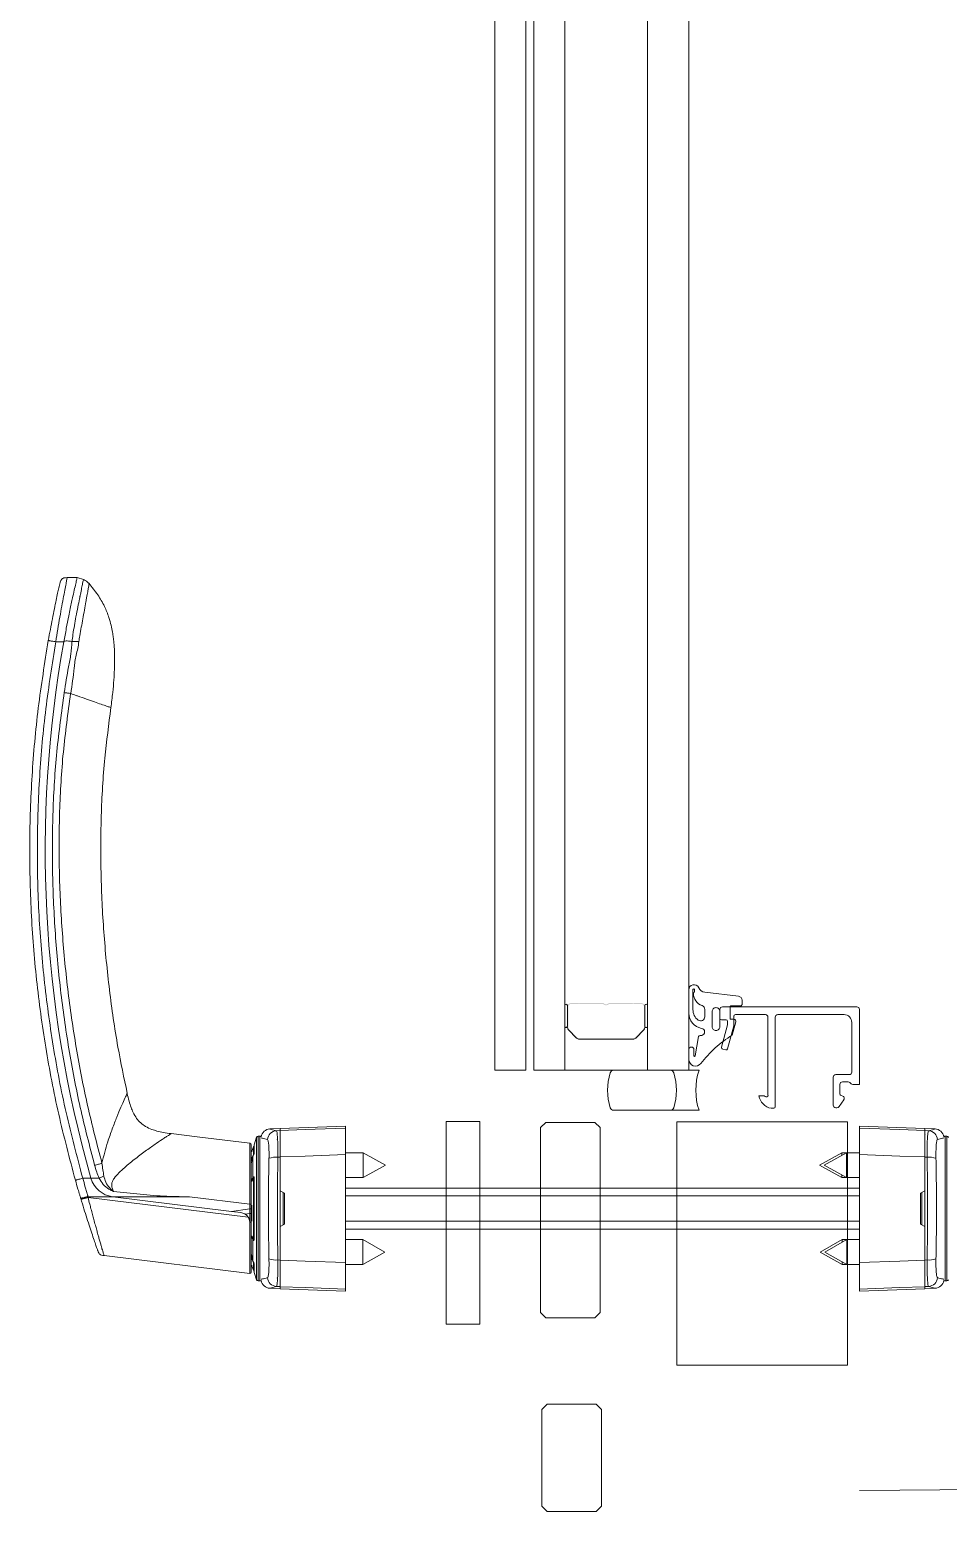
# Model space of a CAD drawing. Header units: millimetres. Extents: x 106699 to 122058, y 158555 to 162844.
# Drawn here: x 114660.53 to 114672.98, y 161973.82 to 161993.89 of the extents above; entities that cross this region are included whole.
import ezdxf

# ---------------------------------------------------------------- set-up
doc = ezdxf.new("R2010")
doc.units = ezdxf.units.MM
doc.linetypes.add('$0$4+1 daire_(K) TİP A - C BLOK$0$4+1 (K) 1$0$3+1 daire1$0$131121 243C_L00F00(plan)$0$HIDDEN2', pattern=[4.7625, 3.175, -1.5875])
doc.layers.add('300_Z4_STR_F03$0$AUDIT_D_220920114151-103', color=251, linetype='Continuous', lineweight=5)
doc.layers.add('S2000-002 Çizgi', color=7, linetype='Continuous')

# ---------------------------------------------------------------- blocks, each defined once
blk = doc.blocks.new('A$C247bf20d')
at = {"layer": '300_Z4_STR_F03$0$AUDIT_D_220920114151-103', "lineweight": 9, "true_color": 0x5c5c5c}
h = blk.add_hatch(dxfattribs=at)
h.set_pattern_fill('ANSI37', color=251, scale=0.280277, angle=720, style=0)
h.set_pattern_definition([(315, (6209.6562, 22285.9593), (-0.629240023, -0.629240023), []), (225, (6209.6562, 22285.9593), (-0.629240023, 0.629240023), [])])
edge = h.paths.add_edge_path()
edge.add_line((372.445, 528.854), (372.445, 529.135))
edge.add_arc((372.427, 529.135), 0.0175, 360, 540)
edge.add_line((372.41, 529.135), (372.41, 528.854))
edge.add_arc((372.427, 528.854), 0.0175, 540, 720)
h = blk.add_hatch(color=251, dxfattribs=at)
edge = h.paths.add_edge_path(flags=16)
edge.add_arc((372.497, 528.841), 0.0399, 540, 585)
edge.add_line((372.469, 528.813), (372.579, 528.704))
edge.add_arc((372.607, 528.732), 0.0399, 585, 630)
edge.add_line((372.607, 528.692), (373.334, 528.692))
edge.add_arc((373.334, 528.732), 0.0399, 270, 315)
edge.add_line((373.362, 528.704), (373.472, 528.813))
edge.add_arc((373.443, 528.841), 0.0399, 315, 360)
edge.add_line((373.483, 528.841), (373.483, 529.117))
edge.add_arc((373.443, 529.117), 0.0399, 360, 450)
edge.add_line((373.443, 529.157), (373.011, 529.157))
edge.add_arc((372.97, 529.196), 0.0568, 223.7377, 316.2623, ccw=False)
edge.add_line((372.929, 529.157), (372.497, 529.157))
edge.add_arc((372.497, 529.117), 0.0399, 450, 540)
edge.add_line((372.457, 529.117), (372.457, 528.841))
edge = h.paths.add_edge_path()
edge.add_line((372.445, 528.841), (372.445, 529.117))
edge.add_arc((372.497, 529.117), 0.0526, 450, 540, ccw=False)
edge.add_line((372.497, 529.17), (372.594, 529.17))
edge.add_line((372.594, 529.17), (372.602, 529.161))
edge.add_line((372.602, 529.161), (372.611, 529.17))
edge.add_line((372.611, 529.17), (372.935, 529.17))
edge.add_arc((372.97, 529.196), 0.0441, 577.0976, 682.9024)
edge.add_line((373.006, 529.17), (373.329, 529.17))
edge.add_line((373.329, 529.17), (373.338, 529.161))
edge.add_line((373.338, 529.161), (373.347, 529.17))
edge.add_line((373.347, 529.17), (373.443, 529.17))
edge.add_arc((373.443, 529.117), 0.0526, 360, 450, ccw=False)
edge.add_line((373.496, 529.117), (373.496, 528.841))
edge.add_arc((373.443, 528.841), 0.0526, 315, 360, ccw=False)
edge.add_line((373.48, 528.804), (373.371, 528.695))
edge.add_arc((373.334, 528.732), 0.0526, 270, 315, ccw=False)
edge.add_line((373.334, 528.679), (372.607, 528.679))
edge.add_arc((372.607, 528.732), 0.0526, 585, 630, ccw=False)
edge.add_line((372.57, 528.695), (372.46, 528.804))
edge.add_arc((372.497, 528.841), 0.0526, 540, 585, ccw=False)
h = blk.add_hatch(dxfattribs=at)
h.set_pattern_fill('ANSI37', color=251, scale=0.280277, angle=720, style=0)
h.set_pattern_definition([(225, (5300.7389, 22285.9593), (0.629240023, -0.629240023), []), (315, (5300.7389, 22285.9593), (0.629240023, 0.629240023), [])])
edge = h.paths.add_edge_path()
edge.add_line((373.496, 528.854), (373.496, 529.135))
edge.add_arc((373.513, 529.135), 0.0175, 360, 540, ccw=False)
edge.add_line((373.531, 529.135), (373.531, 528.854))
edge.add_arc((373.513, 528.854), 0.0175, 180, 360, ccw=False)
at = {"layer": '300_Z4_STR_F03$0$AUDIT_D_220920114151-103', "color": 251, "lineweight": 9, "true_color": 0x5c5c5c}
for p, q in [((365.668, 534.931), (365.805, 534.934)), ((365.804, 534.934), (365.889, 534.904)), ((365.514, 534.062), (365.623, 534.062)), ((374.51, 528.963), (374.51, 529.082)), ((374.546, 529.117), (376.368, 529.117)), ((376.403, 529.082), (376.403, 528.066)), ((374.595, 528.942), (374.532, 528.942)), ((374.535, 528.571), (374.616, 528.872)), ((374.616, 528.872), (374.616, 528.921)), ((374.7, 528.861), (374.616, 528.549)), ((374.7, 528.991), (374.7, 528.861)), ((375.128, 529.012), (374.721, 529.012)), ((375.163, 527.923), (375.163, 528.977)), ((375.261, 528.977), (375.261, 527.764)), ((376.193, 529.012), (375.296, 529.012)), ((376.298, 528.234), (376.298, 528.907)), ((374.59, 528.534), (374.55, 528.545)), ((376.046, 527.786), (376.046, 528.164)), ((376.081, 528.199), (376.263, 528.199)), ((376.137, 528.066), (376.137, 527.934)), ((376.249, 528.101), (376.172, 528.101)), ((376.288, 528.076), (376.273, 528.091)), ((376.403, 528.066), (376.313, 528.066)), ((375.04, 527.912), (375.1, 527.912)), ((376.191, 527.857), (376.127, 527.766)), ((376.145, 527.922), (376.185, 527.903)), ((376.193, 527.89), (376.193, 527.865)), ((375.24, 527.743), (375.21, 527.743)), ((376.098, 527.751), (376.081, 527.751)), ((368.415, 527.463), (368.556, 527.468)), ((368.556, 527.471), (369.438, 527.501)), ((368.556, 527.444), (368.556, 527.471)), ((369.438, 527.501), (369.438, 527.474)), ((376.403, 527.501), (377.286, 527.471)), ((376.403, 527.474), (376.403, 527.501)), ((377.286, 527.471), (377.286, 527.444)), ((377.286, 527.468), (377.427, 527.463)), ((368.143, 527.27), (368.142, 527.27)), ((368.145, 527.27), (368.143, 527.27)), ((368.201, 527.248), (368.235, 527.35)), ((368.235, 527.35), (368.235, 525.419)), ((368.255, 527.364), (368.279, 527.365)), ((368.255, 525.405), (368.255, 527.364)), ((368.279, 527.365), (368.279, 525.404)), ((368.556, 527.441), (368.504, 527.439)), ((368.514, 527.321), (368.514, 527.321)), ((368.514, 527.321), (368.514, 527.321)), ((368.514, 527.32), (368.514, 527.32)), ((368.556, 527.367), (368.555, 527.367)), ((368.556, 527.444), (368.556, 527.441)), ((377.338, 527.439), (377.286, 527.441)), ((377.286, 527.368), (377.286, 527.368)), ((377.286, 527.351), (377.286, 527.367)), ((377.563, 527.365), (377.587, 527.364)), ((377.563, 525.404), (377.563, 527.365)), ((377.587, 527.364), (377.587, 525.405)), ((368.172, 527.068), (368.17, 527.058)), ((368.17, 527.058), (368.17, 527.025)), ((368.172, 527.163), (368.191, 527.22)), ((368.178, 527.07), (368.182, 527.079)), ((368.182, 526.795), (368.182, 527.079)), ((368.191, 527.22), (368.191, 527.117)), ((368.201, 527.248), (368.201, 527.138)), ((368.523, 527.08), (368.556, 527.081)), ((368.556, 526.627), (368.556, 527.084)), ((369.438, 527.141), (369.68, 527.141)), ((369.438, 527.116), (369.438, 525.653)), ((369.68, 527.141), (369.981, 526.973)), ((369.68, 527.141), (369.68, 527.037)), ((375.86, 526.973), (376.162, 527.141)), ((375.924, 526.973), (376.225, 527.141)), ((376.162, 527.141), (376.225, 527.141)), ((376.162, 527.106), (376.162, 527.141)), ((376.225, 527.141), (376.403, 527.141)), ((376.225, 526.805), (376.225, 527.141)), ((376.403, 525.653), (376.403, 527.116)), ((377.286, 527.084), (377.286, 526.627)), ((377.286, 527.081), (377.319, 527.08)), ((368.163, 527.011), (368.171, 527.011)), ((368.17, 527.022), (368.17, 527.025)), ((368.17, 527.023), (368.17, 527.025)), ((368.171, 527.021), (368.171, 527.031)), ((369.68, 527.037), (369.68, 526.805)), ((369.981, 526.973), (369.68, 526.805)), ((376.162, 526.805), (375.86, 526.973)), ((376.225, 526.805), (375.924, 526.973)), ((365.879, 526.797), (365.991, 526.797)), ((366.103, 526.797), (365.991, 526.797)), ((368.17, 526.752), (368.172, 526.758)), ((368.171, 526.767), (368.171, 526.761)), ((368.171, 526.767), (368.176, 526.767)), ((368.171, 526.755), (368.171, 526.761)), ((368.174, 526.765), (368.193, 526.794)), ((368.182, 526.795), (368.178, 526.79)), ((368.178, 526.79), (368.191, 526.789)), ((368.191, 526.787), (368.191, 525.982)), ((368.194, 526.813), (368.2, 526.812)), ((368.201, 526.805), (368.201, 525.964)), ((369.68, 526.805), (369.438, 526.805)), ((376.403, 526.661), (369.438, 526.661)), ((376.162, 526.805), (376.162, 526.84)), ((376.225, 526.805), (376.162, 526.805)), ((376.403, 526.805), (376.225, 526.805)), ((365.85, 526.529), (365.853, 526.52)), ((365.948, 526.546), (365.949, 526.55)), ((365.948, 526.546), (366.285, 526.545)), ((365.951, 526.535), (365.948, 526.546)), ((368.12, 526.269), (365.951, 526.535)), ((367.325, 526.544), (366.285, 526.545)), ((367.895, 526.347), (366.285, 526.545)), ((367.325, 526.544), (368.142, 526.444)), ((368.556, 526.627), (368.556, 526.142)), ((368.612, 526.595), (368.556, 526.627)), ((368.595, 526.165), (368.595, 526.604)), ((368.612, 526.595), (368.612, 526.174)), ((369.438, 526.556), (376.403, 526.556)), ((377.23, 526.595), (377.286, 526.627)), ((377.286, 526.142), (377.286, 526.627)), ((368.142, 526.383), (367.895, 526.347)), ((368.019, 526.332), (367.895, 526.347)), ((368.082, 526.308), (368.142, 526.317)), ((368.142, 526.444), (368.142, 526.383)), ((368.142, 526.383), (368.142, 526.317)), ((368.142, 526.383), (368.142, 526.383)), ((368.142, 526.383), (368.142, 526.383)), ((368.142, 526.317), (368.142, 526.316)), ((368.142, 526.316), (368.143, 526.316)), ((368.143, 526.316), (368.143, 526.2)), ((368.163, 526.382), (368.163, 526.443)), ((368.163, 526.319), (368.163, 526.382)), ((368.163, 526.203), (368.163, 526.319)), ((368.17, 526.432), (368.17, 526.214)), ((368.172, 526.213), (368.172, 526.433)), ((368.143, 526.2), (368.142, 526.2)), ((368.142, 526.2), (368.142, 526.193)), ((368.142, 526.2), (368.142, 526.2)), ((368.142, 525.504), (368.142, 526.193)), ((368.556, 526.142), (368.612, 526.174)), ((368.556, 525.685), (368.556, 526.142)), ((376.403, 526.213), (369.438, 526.213)), ((369.438, 526.108), (376.403, 526.108)), ((377.286, 526.142), (377.23, 526.174)), ((377.286, 526.142), (377.286, 525.685)), ((368.172, 526.011), (368.17, 526.017)), ((368.171, 526.008), (368.171, 526.014)), ((368.171, 526.008), (368.171, 526.002)), ((368.171, 526.002), (368.176, 526.002)), ((368.193, 525.975), (368.174, 526.004)), ((368.178, 525.979), (368.182, 525.974)), ((368.178, 525.979), (368.191, 525.979)), ((368.182, 525.69), (368.182, 525.974)), ((368.2, 525.957), (368.194, 525.956)), ((369.438, 525.964), (369.673, 525.964)), ((369.673, 525.964), (369.974, 525.796)), ((369.673, 525.964), (369.673, 525.628)), ((375.868, 525.796), (376.169, 525.964)), ((375.931, 525.796), (376.232, 525.964)), ((376.169, 525.964), (376.232, 525.964)), ((376.169, 525.929), (376.169, 525.964)), ((376.232, 525.964), (376.403, 525.964)), ((376.232, 525.628), (376.232, 525.964)), ((366.168, 525.747), (368.142, 525.504)), ((368.171, 525.758), (368.163, 525.758)), ((368.17, 525.744), (368.17, 525.711)), ((368.17, 525.711), (368.172, 525.701)), ((368.171, 525.738), (368.171, 525.748)), ((368.182, 525.69), (368.178, 525.699)), ((368.191, 525.652), (368.191, 525.549)), ((368.556, 525.688), (368.523, 525.689)), ((369.974, 525.796), (369.673, 525.628)), ((376.169, 525.628), (375.868, 525.796)), ((376.232, 525.628), (375.931, 525.796)), ((376.169, 525.628), (376.169, 525.663)), ((377.319, 525.689), (377.286, 525.688)), ((368.191, 525.549), (368.172, 525.606)), ((368.201, 525.631), (368.201, 525.521)), ((368.235, 525.419), (368.201, 525.521)), ((368.514, 525.449), (368.514, 525.449)), ((369.673, 525.628), (369.438, 525.628)), ((376.232, 525.628), (376.169, 525.628)), ((376.403, 525.628), (376.232, 525.628)), ((368.279, 525.404), (368.255, 525.405)), ((368.556, 525.301), (368.415, 525.306)), ((368.504, 525.33), (368.556, 525.328)), ((368.556, 525.298), (368.556, 525.325)), ((369.438, 525.268), (368.556, 525.298)), ((369.438, 525.295), (369.438, 525.268)), ((377.286, 525.298), (376.403, 525.268)), ((376.403, 525.268), (376.403, 525.295)), ((377.286, 525.401), (377.286, 525.401)), ((377.286, 525.328), (377.338, 525.33)), ((377.286, 525.325), (377.286, 525.328)), ((377.286, 525.325), (377.286, 525.298)), ((377.427, 525.306), (377.286, 525.301)), ((377.587, 525.405), (377.563, 525.404))]:
    blk.add_line(p, q, dxfattribs=at)
for points in [[(371.462, 552.099), (371.462, 528.259), (371.883, 528.259), (371.883, 552.099)], [(372.41, 552.099), (372.41, 528.259), (371.989, 528.259), (371.989, 552.099)], [(373.531, 552.099), (373.531, 528.259), (374.091, 528.259), (374.091, 552.099)], [(369.438, 527.474), (368.891, 527.455), (368.556, 527.444)], [(377.286, 527.444), (376.951, 527.455), (376.403, 527.474)], [(368.142, 527.27), (367.428, 527.358), (367.079, 527.4)], [(368.191, 527.117), (368.18, 527.088), (368.172, 527.068)], [(368.194, 527.11), (368.19, 527.099), (368.182, 527.079)], [(368.556, 527.084), (368.891, 527.096), (369.438, 527.116)], [(376.403, 527.116), (376.951, 527.096), (377.286, 527.084)], [(368.172, 526.758), (368.183, 526.775), (368.191, 526.787)], [(368.182, 526.795), (368.184, 526.798), (368.19, 526.807), (368.194, 526.813)], [(368.191, 525.982), (368.18, 525.999), (368.172, 526.011)], [(368.194, 525.956), (368.19, 525.962), (368.182, 525.974)], [(368.172, 525.701), (368.183, 525.673), (368.191, 525.652)], [(368.182, 525.69), (368.184, 525.684), (368.19, 525.67), (368.194, 525.659)], [(369.438, 525.653), (368.891, 525.673), (368.556, 525.685)], [(377.286, 525.685), (376.951, 525.673), (376.403, 525.653)], [(368.556, 525.325), (368.891, 525.314), (369.438, 525.295)], [(376.403, 525.295), (376.951, 525.314), (377.286, 525.325)]]:
    blk.add_lwpolyline(points, dxfattribs=at)
for points in [[(374.812, 529.151, -0.414214), (374.791, 529.13), (374.665, 529.13, 0.414214), (374.651, 529.116), (374.651, 528.95), (374.7, 528.95, -0.25821), (374.722, 528.939, -0.25297), (374.726, 528.915), (374.678, 528.734, 0.088702), (374.253, 528.35, -0.714466), (374.09, 528.406), (374.09, 528.538, -1), (374.16, 528.538), (374.16, 528.455, 0.915196), (374.177, 528.453), (374.223, 528.714, -0.363489), (374.243, 528.731), (374.265, 528.731, 0.845331), (374.263, 528.826, -0.362404), (374.09, 529.033), (374.09, 529.348, -0.80698), (374.224, 529.377, 0.26235), (374.307, 529.316), (374.762, 529.261, -0.379789), (374.812, 529.206)], [(374.307, 528.983, -0.612992), (374.218, 528.938, -0.239931), (374.146, 529.08), (374.146, 529.351, -1), (374.167, 529.351), (374.167, 529.326, -0.317837), (374.153, 529.306), (374.153, 529.3, 0.317975), (374.27, 529.134, -0.317975), (374.307, 529.081), (374.307, 528.983)], [(372.445, 528.854), (372.445, 529.135, 1), (372.41, 529.135), (372.41, 528.854, 1)], [(373.496, 528.854), (373.496, 529.135, -1), (373.531, 529.135), (373.531, 528.854, -1)], [(374.51, 529.054, 0.414214), (374.458, 529.107, 0.414214), (374.405, 529.054), (374.405, 528.848, 0.414214), (374.458, 528.796, 0.414214), (374.51, 528.848)], [(373.531, 528.259), (373.531, 528.837), (373.496, 528.837, -0.177951), (373.48, 528.804), (373.371, 528.695, -0.198912), (373.334, 528.679), (372.607, 528.679, -0.198912), (372.57, 528.695), (372.46, 528.804, -0.177951), (372.445, 528.837), (372.41, 528.837), (372.41, 528.259)], [(373.025, 528.224, 0.148726), (373.025, 527.751, 0.32701), (373.073, 527.716), (373.839, 527.716, 0.326981), (373.887, 527.751, 0.148707), (373.887, 528.224, 0.326981), (373.839, 528.259), (373.073, 528.259, 0.327043)], [(374.23, 528.259, 0.16591), (374.23, 527.716), (373.839, 527.716, 0.326981), (373.887, 527.751, 0.148707), (373.887, 528.224, 0.326981), (373.839, 528.259)]]:
    blk.add_lwpolyline(points, format="xyb", close=True, dxfattribs=at)
for points in [[(370.803, 524.818), (371.258, 524.818), (371.258, 527.565), (370.803, 527.565)], [(372.889, 527.483), (372.889, 524.977), (372.819, 524.907), (372.153, 524.907), (372.083, 524.977), (372.083, 527.483), (372.153, 527.553), (372.819, 527.553)], [(373.928, 527.558), (376.24, 527.558), (376.24, 524.265), (373.928, 524.265)], [(372.907, 523.665), (372.907, 522.353), (372.837, 522.283), (372.171, 522.283), (372.101, 522.353), (372.101, 523.665), (372.171, 523.735), (372.837, 523.735)]]:
    blk.add_lwpolyline(points, close=True, dxfattribs=at)
at = {"layer": '300_Z4_STR_F03$0$AUDIT_D_220920114151-103', "color": 251, "linetype": '$0$4+1 daire_(K) TİP A - C BLOK$0$4+1 (K) 1$0$3+1 daire1$0$131121 243C_L00F00(plan)$0$HIDDEN2', "lineweight": 9, "ltscale": 2, "true_color": 0x5c5c5c}
blk.add_arc((376.589, 602.565), 80, 269.86703, 0, dxfattribs=at)
at = {"layer": '300_Z4_STR_F03$0$AUDIT_D_220920114151-103', "color": 251, "lineweight": 9, "true_color": 0x5c5c5c}
for centre, radius, start, end in [((381.494, 531.223), 16.123, 169.8597, 195.9347), ((374.546, 529.082), 0.035, 90, 180), ((376.368, 529.082), 0.035, 0, 90), ((374.532, 528.963), 0.021, 180, 270), ((374.595, 528.921), 0.021, 0, 90), ((374.721, 528.991), 0.021, 90, 180), ((375.128, 528.977), 0.035, 0, 90), ((375.296, 528.977), 0.035, 90, 179.7624), ((376.193, 528.907), 0.105, 0, 90), ((374.555, 528.565), 0.021, 165, 255), ((374.596, 528.554), 0.021, 255, 345), ((376.081, 528.164), 0.035, 90, 180), ((376.172, 528.066), 0.035, 90, 180), ((376.249, 528.066), 0.035, 45.0138, 90), ((376.263, 528.234), 0.035, 270, 0), ((376.313, 528.101), 0.035, 225.0138, 270), ((375.247, 527.949), 0.21, 190.2363, 258.7264), ((375.1, 527.877), 0.035, 49.2599, 90), ((375.139, 527.922), 0.0245, 229.2599, 1.4679), ((376.151, 527.934), 0.014, 180, 245), ((376.179, 527.89), 0.014, 360, 65), ((376.179, 527.865), 0.014, 325.0399, 360), ((375.21, 527.764), 0.021, 258.7264, 270), ((375.24, 527.764), 0.021, 270, 359.7624), ((376.081, 527.786), 0.035, 180, 270), ((376.098, 527.786), 0.035, 270, 325.0399), ((368.419, 527.337), 0.126, 91.9223, 170.3229), ((377.422, 527.337), 0.126, 9.6771, 88.0924), ((368.142, 527.249), 0.021, 0.0058, 90.0045), ((368.142, 527.249), 0.0206, 83.0055, 90.1602), ((368.142, 527.249), 0.021, 0, 83), ((368.255, 527.343), 0.021, 91.5, 161.2742), ((368.28, 527.344), 0.021, 43.5042, 91.5), ((368.509, 527.313), 0.126, 92.3057, 177.0392), ((377.321, 527.41), 0.035, 180, 210.5048), ((377.333, 527.313), 0.126, 2.9611, 87.6941), ((377.562, 527.344), 0.021, 88.5, 136.4958), ((377.587, 527.343), 0.021, 18.7258, 88.5), ((368.205, 527.152), 0.035, 161.2742, 180), ((368.177, 527.059), 0.007, 186.8363, 240.7192), ((368.182, 527.069), 0.0104, 186.9292, 231.5631), ((368.208, 527.215), 0.0175, 114.6772, 161.2742), ((368.206, 527.111), 0.0159, 120.3956, 157.8667), ((368.2, 527.118), 0.00872, 184.259, 225.2217), ((368.493, 526.795), 0.286, 84.004, 108.531), ((377.348, 526.795), 0.286, 71.469, 95.9961), ((366.327, 526.893), 0.35, 195.9347, 263), ((368.184, 526.758), 0.0123, 146.5071, 181.2483), ((368.204, 526.787), 0.0123, 146.4842, 181.2056), ((368.203, 526.776), 0.016, 98.9128, 137.2981), ((368.208, 526.784), 0.0175, 114.6772, 146.1443), ((368.002, 526.193), 0.14, 32.8691, 83), ((368.147, 526.308), 0.0752, 77.8841, 93.9874), ((368.148, 526.362), 0.0462, 263.9367, 289.4603), ((368.184, 526.011), 0.0123, 178.7525, 213.4812), ((368.203, 525.993), 0.016, 222.687, 261.1072), ((368.204, 525.982), 0.0123, 178.7992, 213.511), ((368.208, 525.985), 0.0175, 213.8557, 245.3228), ((368.177, 525.71), 0.00696, 119.9257, 173.2362), ((368.182, 525.7), 0.0102, 130.0909, 173.3049), ((368.2, 525.651), 0.00873, 134.6469, 175.7262), ((368.206, 525.658), 0.0159, 202.1244, 239.4872), ((368.493, 525.974), 0.286, 251.47, 275.9955), ((377.348, 525.974), 0.286, 264.0044, 288.5301), ((368.142, 525.525), 0.021, 270, 0), ((368.205, 525.617), 0.035, 180, 198.7258), ((368.208, 525.554), 0.0175, 198.7258, 245.3228), ((368.509, 525.456), 0.126, 182.9607, 267.6945), ((377.333, 525.456), 0.126, 272.3058, 357.039), ((368.255, 525.426), 0.021, 198.7258, 268.5), ((368.28, 525.425), 0.021, 268.5, 316.4958), ((368.419, 525.432), 0.126, 189.6771, 268.0924), ((377.422, 525.432), 0.126, 271.9223, 350.3229), ((377.562, 525.425), 0.021, 223.5042, 271.5), ((377.587, 525.426), 0.021, 271.5, 341.2742)]:
    blk.add_arc(centre, radius, start, end, dxfattribs=at)
at = {"layer": '300_Z4_STR_F03$0$AUDIT_D_220920114151-103', "color": 251, "lineweight": 9, "true_color": 0x5c5c5c, "extrusion": (0, 0, -1)}
for centre, major_axis, ratio, start_param, end_param in [((368.535, 527.321), (0.0149, 0.0149), 0.999625, 3.927009, 4.229002), ((368.142, 526.358), (-0.004, 0.356), 0.000772, 1.502203, 1.688799), ((368.535, 525.448), (-0.0149, 0.0149), 0.999625, 5.273133, 5.497769)]:
    blk.add_ellipse(centre, major_axis=major_axis, ratio=ratio, start_param=start_param, end_param=end_param, dxfattribs=at)
at = {"layer": '300_Z4_STR_F03$0$AUDIT_D_220920114151-103', "color": 251, "lineweight": 9, "true_color": 0x5c5c5c}
for points, knots in [([(365.514, 534.062), (365.523, 534.119), (365.541, 534.233), (365.569, 534.397), (365.596, 534.549), (365.621, 534.681), (365.641, 534.79), (365.657, 534.871), (365.666, 534.918), (365.67, 534.937), (365.669, 534.931), (365.669, 534.931)], [0, 0, 0, 0, 0.124835, 0.250122, 0.374821, 0.500263, 0.62496, 0.750073, 0.874979, 0.999511, 1, 1, 1, 1]), ([(365.569, 534.85), (365.572, 534.864), (365.577, 534.884), (365.59, 534.905), (365.599, 534.915), (365.611, 534.922), (365.634, 534.93), (365.654, 534.931), (365.669, 534.931)], [0, 0, 0, 0, 0.306272, 0.409183, 0.500001, 0.590815, 0.693729, 1, 1, 1, 1]), ([(365.623, 534.062), (365.634, 534.123), (365.656, 534.243), (365.686, 534.394), (365.71, 534.511), (365.729, 534.6), (365.749, 534.696), (365.771, 534.79), (365.789, 534.872), (365.801, 534.92), (365.805, 534.939), (365.804, 534.934), (365.804, 534.934)], [0, 0, 0, 0, 0.134443, 0.262542, 0.344506, 0.423671, 0.500053, 0.623592, 0.747973, 0.873254, 0.999491, 1, 1, 1, 1]), ([(365.889, 534.904), (365.888, 534.901), (365.887, 534.896), (365.878, 534.854), (365.865, 534.793), (365.852, 534.729), (365.844, 534.686), (365.841, 534.676), (365.839, 534.664), (365.83, 534.62), (365.813, 534.533), (365.789, 534.411), (365.766, 534.284), (365.747, 534.171), (365.738, 534.097), (365.734, 534.067)], [0, 0, 0, 0, 0.120507, 0.227961, 0.338516, 0.45049, 0.478369, 0.485336, 0.487078, 0.517549, 0.627379, 0.740433, 0.83457, 0.93069, 1, 1, 1, 1]), ([(365.966, 534.85), (365.955, 534.861), (365.933, 534.885), (365.904, 534.898), (365.889, 534.904)], [0, 0, 0, 0, 0.500002, 1, 1, 1, 1]), ([(365.569, 534.85), (365.568, 534.847), (365.567, 534.841), (365.556, 534.795), (365.54, 534.724), (365.52, 534.628), (365.495, 534.51), (365.468, 534.376), (365.44, 534.231), (365.422, 534.13), (365.413, 534.08)], [0, 0, 0, 0, 0.124397, 0.249168, 0.374155, 0.498764, 0.624211, 0.749052, 0.874665, 1, 1, 1, 1]), ([(365.826, 534.064), (365.83, 534.091), (365.842, 534.157), (365.86, 534.261), (365.881, 534.378), (365.903, 534.495), (365.917, 534.577), (365.925, 534.62), (365.927, 534.631), (365.929, 534.641), (365.936, 534.682), (365.947, 534.742), (365.958, 534.801), (365.965, 534.842), (365.966, 534.847), (365.966, 534.85)], [0, 0, 0, 0, 0.064639, 0.158899, 0.254724, 0.36529, 0.478817, 0.509447, 0.511199, 0.518203, 0.546236, 0.658873, 0.767107, 0.87842, 1, 1, 1, 1]), ([(365.962, 534.855), (366.004, 534.803), (366.083, 534.705), (366.175, 534.549), (366.231, 534.408), (366.263, 534.291), (366.282, 534.2), (366.292, 534.13), (366.299, 534.069), (366.305, 534.003), (366.311, 533.912), (366.312, 533.804), (366.309, 533.678), (366.301, 533.536), (366.286, 533.364), (366.269, 533.239), (366.26, 533.17)], [0, 0, 0, 0, 0.111824, 0.213093, 0.305423, 0.367264, 0.420097, 0.461103, 0.487919, 0.523586, 0.574035, 0.642105, 0.707089, 0.786442, 0.882941, 1, 1, 1, 1]), ([(365.413, 534.08), (365.364, 533.776), (365.266, 533.168), (365.185, 532.248), (365.152, 531.326), (365.173, 530.403), (365.245, 529.482), (365.37, 528.568), (365.543, 527.66), (365.701, 527.066), (365.78, 526.768)], [0, 0, 0, 0, 0.1250001, 0.2500001, 0.375, 0.5000001, 0.625, 0.7500001, 0.875, 1, 1, 1, 1]), ([(365.514, 534.062), (365.496, 534.065), (365.472, 534.069), (365.445, 534.074), (365.432, 534.076), (365.423, 534.078), (365.413, 534.08), (365.413, 534.08), (365.413, 534.08)], [0, 0, 0, 0, 0.313285, 0.413657, 0.500001, 0.586343, 0.686716, 1, 1, 1, 1]), ([(365.879, 526.797), (365.801, 527.092), (365.643, 527.683), (365.472, 528.586), (365.348, 529.495), (365.276, 530.41), (365.256, 531.327), (365.288, 532.244), (365.369, 533.157), (365.466, 533.76), (365.514, 534.062)], [0, 0, 0, 0, 0.125087, 0.250101, 0.37525, 0.500244, 0.625377, 0.750263, 0.875005, 1, 1, 1, 1]), ([(365.623, 534.062), (365.623, 534.063), (365.624, 534.064), (365.626, 534.067), (365.632, 534.071), (365.657, 534.075), (365.691, 534.072), (365.721, 534.068), (365.733, 534.067)], [0, 0, 0, 0, 0.024633, 0.049172, 0.090974, 0.206477, 0.692295, 1, 1, 1, 1]), ([(365.733, 534.067), (365.729, 534.009), (365.722, 533.893), (365.674, 533.665), (365.647, 533.49), (365.629, 533.374)], [0, 0, 0, 0, 0.244835, 0.496464, 1, 1, 1, 1]), ([(365.716, 533.361), (365.734, 533.476), (365.757, 533.621), (365.773, 533.795), (365.786, 533.885), (365.817, 533.971), (365.823, 534.034), (365.826, 534.064)], [0, 0, 0, 0, 0.492322, 0.61423, 0.737327, 0.870902, 1, 1, 1, 1]), ([(365.826, 534.064), (365.811, 534.065), (365.783, 534.066), (365.75, 534.066), (365.734, 534.067)], [0, 0, 0, 0, 0.498672, 1, 1, 1, 1]), ([(365.629, 533.374), (365.592, 533.108), (365.519, 532.575), (365.469, 531.768), (365.463, 530.961), (365.499, 530.154), (365.572, 529.349), (365.685, 528.549), (365.837, 527.754), (365.973, 527.232), (366.04, 526.971)], [0, 0, 0, 0, 0.124756, 0.249725, 0.374812, 0.499639, 0.624539, 0.749687, 0.874812, 1, 1, 1, 1]), ([(366.14, 526.999), (366.072, 527.258), (365.937, 527.777), (365.785, 528.566), (365.669, 529.361), (365.594, 530.16), (365.555, 530.962), (365.559, 531.765), (365.606, 532.567), (365.679, 533.096), (365.715, 533.361)], [0, 0, 0, 0, 0.125163, 0.250246, 0.375386, 0.500334, 0.625221, 0.750309, 0.87521, 1, 1, 1, 1]), ([(365.716, 533.361), (365.702, 533.363), (365.674, 533.367), (365.644, 533.372), (365.629, 533.374)], [0, 0, 0, 0, 0.5, 1, 1, 1, 1]), ([(365.716, 533.361), (365.723, 533.358), (365.74, 533.352), (365.772, 533.341), (365.838, 533.318), (365.933, 533.285), (366.041, 533.247), (366.133, 533.215), (366.205, 533.19), (366.246, 533.175), (366.265, 533.169), (366.26, 533.17), (366.26, 533.17)], [0, 0, 0, 0, 0.022146, 0.053652, 0.099799, 0.238143, 0.384319, 0.536545, 0.692067, 0.847323, 0.999031, 1, 1, 1, 1]), ([(366.262, 533.17), (366.231, 532.943), (366.166, 532.457), (366.123, 531.704), (366.12, 530.917), (366.159, 530.131), (366.235, 529.348), (366.34, 528.618), (366.439, 528.154), (366.483, 527.946)], [0, 0, 0, 0, 0.130804, 0.27993, 0.42967, 0.579614, 0.729288, 0.87837, 1, 1, 1, 1]), ([(366.481, 527.945), (366.479, 527.941), (366.475, 527.931), (366.443, 527.862), (366.398, 527.76), (366.341, 527.626), (366.279, 527.467), (366.223, 527.305), (366.175, 527.148), (366.152, 527.049), (366.14, 526.999)], [0, 0, 0, 0, 0.11248, 0.233004, 0.36169, 0.497415, 0.637996, 0.782935, 0.889126, 1, 1, 1, 1]), ([(366.481, 527.945), (366.489, 527.91), (366.504, 527.845), (366.531, 527.759), (366.564, 527.681), (366.605, 527.608), (366.662, 527.543), (366.732, 527.493), (366.808, 527.458), (366.889, 527.433), (366.978, 527.414), (367.043, 527.405), (367.079, 527.4)], [0, 0, 0, 0, 0.123084, 0.221769, 0.303912, 0.407659, 0.5, 0.592341, 0.696089, 0.778231, 0.876916, 1, 1, 1, 1]), ([(368.504, 527.439), (368.48, 527.446), (368.431, 527.459), (368.408, 527.465), (368.415, 527.463), (368.415, 527.463)], [0, 0, 0, 0, 0.497414, 0.994828, 1, 1, 1, 1]), ([(369.438, 527.116), (369.438, 527.162), (369.438, 527.254), (369.438, 527.368), (369.438, 527.446), (369.438, 527.471), (369.438, 527.473), (369.438, 527.474)], [0, 0, 0, 0, 0.242489, 0.484983, 0.727361, 0.969724, 1, 1, 1, 1]), ([(376.403, 527.474), (376.403, 527.468), (376.403, 527.455), (376.403, 527.379), (376.403, 527.27), (376.403, 527.174), (376.403, 527.122), (376.403, 527.116)], [0, 0, 0, 0, 0.242488, 0.484982, 0.72736, 0.969723, 1, 1, 1, 1]), ([(377.427, 527.463), (377.423, 527.462), (377.416, 527.46), (377.364, 527.446), (377.338, 527.439)], [0, 0, 0, 0, 0.497416, 1, 1, 1, 1]), ([(366.296, 526.618), (366.289, 526.633), (366.275, 526.662), (366.269, 526.709), (366.279, 526.755), (366.314, 526.809), (366.37, 526.871), (366.469, 526.962), (366.598, 527.066), (366.745, 527.176), (366.877, 527.269), (366.968, 527.33), (367.024, 527.366), (367.055, 527.385), (367.075, 527.398), (367.078, 527.399), (367.079, 527.4)], [0, 0, 0, 0, 0.031118, 0.060017, 0.088357, 0.118309, 0.18216, 0.248362, 0.381733, 0.514591, 0.643558, 0.767595, 0.827634, 0.886169, 0.943226, 1, 1, 1, 1]), ([(368.142, 526.444), (368.142, 526.499), (368.142, 526.607), (368.142, 526.762), (368.142, 526.904), (368.142, 527.028), (368.142, 527.131), (368.142, 527.207), (368.142, 527.258), (368.142, 527.266), (368.142, 527.27)], [0, 0, 0, 0, 0.125487, 0.250054, 0.375368, 0.499919, 0.625239, 0.749897, 0.875085, 1, 1, 1, 1]), ([(368.143, 527.27), (368.143, 527.27), (368.143, 527.27), (368.142, 527.27), (368.142, 527.27)], [0, 0, 0, 0, 0.086113, 1, 1, 1, 1]), ([(368.298, 527.342), (368.301, 527.341), (368.308, 527.339), (368.356, 527.327), (368.383, 527.32)], [0, 0, 0, 0, 0.444494, 1, 1, 1, 1]), ([(368.383, 527.32), (368.386, 527.316), (368.392, 527.307), (368.399, 527.254), (368.403, 527.177), (368.403, 527.109), (368.403, 527.071), (368.402, 527.067)], [0, 0, 0, 0, 0.242205, 0.484487, 0.724913, 0.963548, 1, 1, 1, 1]), ([(368.523, 527.08), (368.523, 527.087), (368.524, 527.14), (368.523, 527.236), (368.519, 527.345), (368.512, 527.421), (368.507, 527.433), (368.504, 527.439)], [0, 0, 0, 0, 0.036477, 0.275392, 0.516064, 0.758288, 1, 1, 1, 1]), ([(368.556, 527.444), (368.556, 527.438), (368.556, 527.425), (368.556, 527.349), (368.556, 527.24), (368.556, 527.144), (368.556, 527.09), (368.556, 527.084)], [0, 0, 0, 0, 0.241411, 0.482827, 0.724127, 0.96541, 1, 1, 1, 1]), ([(368.556, 527.081), (368.556, 527.127), (368.556, 527.219), (368.556, 527.333), (368.556, 527.413), (368.556, 527.438), (368.556, 527.441), (368.556, 527.441)], [0, 0, 0, 0, 0.241316, 0.482638, 0.723844, 0.965033, 1, 1, 1, 1]), ([(377.286, 527.084), (377.286, 527.13), (377.286, 527.222), (377.286, 527.336), (377.286, 527.415), (377.286, 527.441), (377.286, 527.443), (377.286, 527.444)], [0, 0, 0, 0, 0.241411, 0.482827, 0.724127, 0.965411, 1, 1, 1, 1]), ([(377.286, 527.441), (377.286, 527.435), (377.286, 527.423), (377.286, 527.347), (377.286, 527.237), (377.286, 527.141), (377.286, 527.088), (377.286, 527.081)], [0, 0, 0, 0, 0.2413167, 0.4826388, 0.7238446, 0.9650339, 1, 1, 1, 1]), ([(377.338, 527.439), (377.337, 527.439), (377.334, 527.436), (377.328, 527.409), (377.322, 527.33), (377.319, 527.217), (377.319, 527.125), (377.319, 527.08)], [0, 0, 0, 0, 0.044716, 0.284202, 0.522621, 0.761321, 1, 1, 1, 1]), ([(377.439, 527.067), (377.439, 527.099), (377.438, 527.163), (377.442, 527.243), (377.448, 527.299), (377.454, 527.318), (377.458, 527.319), (377.459, 527.32)], [0, 0, 0, 0, 0.238421, 0.476853, 0.715265, 0.955161, 1, 1, 1, 1]), ([(377.459, 527.32), (377.485, 527.327), (377.533, 527.339), (377.541, 527.341), (377.544, 527.342)], [0, 0, 0, 0, 0.549776, 1, 1, 1, 1]), ([(368.163, 526.443), (368.163, 526.482), (368.163, 526.57), (368.163, 526.702), (368.163, 526.833), (368.163, 526.951), (368.163, 527.053), (368.163, 527.137), (368.163, 527.198), (368.163, 527.239), (368.163, 527.245), (368.163, 527.249)], [0, 0, 0, 0, 0.092998, 0.207197, 0.321392, 0.434718, 0.548039, 0.661019, 0.773998, 0.886999, 1, 1, 1, 1]), ([(368.171, 527.031), (368.171, 527.034), (368.172, 527.041), (368.174, 527.054), (368.177, 527.063), (368.178, 527.07)], [0, 0, 0, 0, 0.253022, 0.506044, 1, 1, 1, 1]), ([(368.194, 527.11), (368.194, 527.112), (368.196, 527.116), (368.198, 527.124), (368.2, 527.131), (368.201, 527.136), (368.201, 527.138), (368.201, 527.138)], [0, 0, 0, 0, 0.225758, 0.451678, 0.672777, 0.883996, 1, 1, 1, 1]), ([(368.402, 527.067), (368.4, 526.954), (368.396, 526.73), (368.395, 526.389), (368.396, 526.046), (368.4, 525.817), (368.402, 525.702)], [0, 0, 0, 0, 0.247406, 0.494811, 0.747405, 1, 1, 1, 1]), ([(368.523, 525.689), (368.521, 525.803), (368.517, 526.032), (368.516, 526.38), (368.517, 526.73), (368.521, 526.963), (368.523, 527.08)], [0, 0, 0, 0, 0.247407, 0.494815, 0.747407, 1, 1, 1, 1]), ([(377.319, 527.08), (377.321, 526.966), (377.324, 526.737), (377.326, 526.389), (377.325, 526.039), (377.321, 525.806), (377.319, 525.689)], [0, 0, 0, 0, 0.247408, 0.494815, 0.747408, 1, 1, 1, 1]), ([(377.439, 525.702), (377.441, 525.815), (377.445, 526.039), (377.447, 526.38), (377.445, 526.723), (377.441, 526.952), (377.439, 527.067)], [0, 0, 0, 0, 0.247406, 0.494811, 0.747405, 1, 1, 1, 1]), ([(366.14, 526.999), (366.124, 526.994), (366.092, 526.985), (366.057, 526.976), (366.04, 526.971)], [0, 0, 0, 0, 0.5, 1, 1, 1, 1]), ([(366.04, 526.971), (366.049, 526.941), (366.066, 526.881), (366.091, 526.824), (366.103, 526.797)], [0, 0, 0, 0, 0.51428, 1, 1, 1, 1]), ([(366.165, 526.826), (366.161, 526.854), (366.15, 526.911), (366.143, 526.969), (366.14, 526.999)], [0, 0, 0, 0, 0.485099, 1, 1, 1, 1]), ([(365.78, 526.768), (365.78, 526.769), (365.781, 526.769), (365.79, 526.771), (365.799, 526.774), (365.812, 526.777), (365.838, 526.785), (365.862, 526.792), (365.879, 526.797)], [0, 0, 0, 0, 0.31327, 0.413647, 0.5, 0.586353, 0.68673, 1, 1, 1, 1]), ([(365.78, 526.768), (365.791, 526.729), (365.81, 526.663), (365.834, 526.583), (365.846, 526.543), (365.85, 526.529)], [0, 0, 0, 0, 0.500005, 0.826011, 1, 1, 1, 1]), ([(365.949, 526.55), (365.948, 526.553), (365.947, 526.56), (365.944, 526.572), (365.939, 526.59), (365.928, 526.626), (365.908, 526.696), (365.891, 526.757), (365.879, 526.797)], [0, 0, 0, 0, 0.044603, 0.078765, 0.14319, 0.267814, 0.513038, 1, 1, 1, 1]), ([(366.165, 526.826), (366.155, 526.821), (366.135, 526.811), (366.114, 526.802), (366.103, 526.797)], [0, 0, 0, 0, 0.500001, 1, 1, 1, 1]), ([(366.103, 526.797), (366.103, 526.797), (366.118, 526.767), (366.152, 526.709), (366.218, 526.656), (366.265, 526.632), (366.284, 526.623), (366.289, 526.621), (366.291, 526.62), (366.292, 526.619), (366.293, 526.618), (366.294, 526.618), (366.294, 526.618), (366.294, 526.618)], [0, 0, 0, 0, 0.0000153, 0.3731847, 0.7483284, 0.926779, 0.9624609, 0.98156, 0.9885208, 0.9930471, 0.9975817, 0.9992579, 1, 1, 1, 1]), ([(366.294, 526.618), (366.294, 526.618), (366.294, 526.618), (366.294, 526.619), (366.293, 526.62), (366.292, 526.621), (366.29, 526.623), (366.285, 526.626), (366.269, 526.64), (366.232, 526.674), (366.188, 526.739), (366.173, 526.798), (366.165, 526.826)], [0, 0, 0, 0, 0.001161, 0.003561, 0.009316, 0.014615, 0.022507, 0.04371, 0.083574, 0.275673, 0.652166, 1, 1, 1, 1]), ([(368.171, 526.752), (368.17, 526.754), (368.17, 526.758), (368.172, 526.761), (368.173, 526.762)], [0, 0, 0, 0, 0.474586, 1, 1, 1, 1]), ([(368.178, 526.79), (368.177, 526.788), (368.175, 526.784), (368.173, 526.777), (368.172, 526.771), (368.171, 526.767)], [0, 0, 0, 0, 0.253076, 0.506151, 1, 1, 1, 1]), ([(368.201, 526.805), (368.201, 526.806), (368.2, 526.81), (368.199, 526.814), (368.198, 526.816), (368.196, 526.815), (368.194, 526.813), (368.194, 526.813)], [0, 0, 0, 0, 0.20023, 0.400295, 0.604814, 0.818441, 1, 1, 1, 1]), ([(365.85, 526.529), (365.85, 526.528), (365.851, 526.526), (365.859, 526.526), (365.87, 526.528), (365.888, 526.532), (365.915, 526.539), (365.935, 526.546), (365.949, 526.55)], [0, 0, 0, 0, 0.250523, 0.375521, 0.500335, 0.62505, 0.749723, 1, 1, 1, 1]), ([(365.85, 526.529), (365.851, 526.528), (365.852, 526.525), (365.859, 526.524), (365.87, 526.525), (365.888, 526.529), (365.914, 526.536), (365.935, 526.542), (365.948, 526.546)], [0, 0, 0, 0, 0.248869, 0.37256, 0.497653, 0.623008, 0.748525, 1, 1, 1, 1]), ([(365.853, 526.52), (365.854, 526.518), (365.855, 526.515), (365.865, 526.514), (365.874, 526.515), (365.886, 526.518), (365.912, 526.524), (365.934, 526.53), (365.951, 526.535)], [0, 0, 0, 0, 0.311916, 0.412778, 0.5, 0.587221, 0.688084, 1, 1, 1, 1]), ([(365.853, 526.52), (365.867, 526.474), (365.895, 526.382), (365.936, 526.251), (365.975, 526.131), (366.01, 526.025), (366.04, 525.935), (366.064, 525.868), (366.079, 525.824), (366.081, 525.819), (366.082, 525.816)], [0, 0, 0, 0, 0.126015, 0.251184, 0.376395, 0.50128, 0.626452, 0.750842, 0.875656, 1, 1, 1, 1]), ([(366.168, 525.747), (366.167, 525.749), (366.166, 525.754), (366.158, 525.781), (366.15, 525.808), (366.14, 525.841), (366.129, 525.881), (366.115, 525.928), (366.1, 525.98), (366.085, 526.036), (366.068, 526.095), (366.05, 526.162), (366.031, 526.232), (366.011, 526.306), (365.992, 526.376), (365.972, 526.453), (365.959, 526.505), (365.951, 526.535)], [0, 0, 0, 0, 0.124492, 0.187832, 0.251975, 0.311587, 0.373187, 0.436834, 0.50258, 0.559249, 0.619604, 0.683665, 0.751448, 0.809876, 0.875404, 0.927645, 1, 1, 1, 1]), ([(366.296, 526.618), (366.417, 526.604), (366.657, 526.577), (366.973, 526.551), (367.191, 526.546), (367.293, 526.545), (367.321, 526.544), (367.325, 526.544), (367.325, 526.544)], [0, 0, 0, 0, 0.352254, 0.7043529, 0.9195741, 0.9857777, 0.999996, 1, 1, 1, 1]), ([(377.23, 526.174), (377.23, 526.216), (377.23, 526.301), (377.23, 526.441), (377.23, 526.539), (377.23, 526.595)], [0, 0, 0, 0, 0.301078, 0.602155, 1, 1, 1, 1]), ([(377.247, 526.165), (377.247, 526.185), (377.247, 526.247), (377.247, 526.351), (377.247, 526.478), (377.247, 526.562), (377.247, 526.604)], [0, 0, 0, 0, 0.1356547, 0.4237695, 0.7118844, 1, 1, 1, 1]), ([(368.142, 526.2), (368.14, 526.213), (368.137, 526.238), (368.125, 526.259), (368.12, 526.269)], [0, 0, 0, 0, 0.54657, 1, 1, 1, 1]), ([(368.142, 526.444), (368.145, 526.444), (368.15, 526.444), (368.157, 526.444), (368.162, 526.443), (368.163, 526.443), (368.163, 526.443)], [0, 0, 0, 0, 0.2499999, 0.4999994, 0.7500003, 1, 1, 1, 1]), ([(368.163, 526.203), (368.163, 526.203), (368.163, 526.203), (368.163, 526.202), (368.161, 526.201), (368.156, 526.2), (368.15, 526.2), (368.145, 526.2), (368.143, 526.2)], [0, 0, 0, 0, 0.0231892, 0.1226972, 0.3423125, 0.5616382, 0.7808153, 1, 1, 1, 1]), ([(368.163, 525.525), (368.163, 525.525), (368.163, 525.526), (368.163, 525.541), (368.163, 525.583), (368.163, 525.649), (368.163, 525.743), (368.163, 525.862), (368.163, 525.999), (368.163, 526.112), (368.163, 526.181), (368.163, 526.203)], [0, 0, 0, 0, 0.032124, 0.1564, 0.280677, 0.404926, 0.529179, 0.689124, 0.815595, 0.942069, 1, 1, 1, 1]), ([(368.174, 526.004), (368.173, 526.005), (368.171, 526.009), (368.17, 526.014), (368.17, 526.016), (368.17, 526.017)], [0, 0, 0, 0, 0.335363, 0.968194, 1, 1, 1, 1]), ([(368.171, 526.002), (368.171, 526), (368.172, 525.996), (368.174, 525.988), (368.177, 525.983), (368.178, 525.979)], [0, 0, 0, 0, 0.253026, 0.5060501, 1, 1, 1, 1]), ([(368.194, 525.956), (368.194, 525.955), (368.196, 525.953), (368.198, 525.954), (368.2, 525.956), (368.201, 525.96), (368.201, 525.963), (368.201, 525.964)], [0, 0, 0, 0, 0.225763, 0.451671, 0.672772, 0.883995, 1, 1, 1, 1]), ([(366.082, 525.816), (366.086, 525.805), (366.093, 525.786), (366.111, 525.764), (366.136, 525.751), (366.156, 525.748), (366.168, 525.747)], [0, 0, 0, 0, 0.301285, 0.500002, 0.698716, 1, 1, 1, 1]), ([(368.178, 525.699), (368.177, 525.702), (368.175, 525.709), (368.173, 525.722), (368.172, 525.732), (368.171, 525.738)], [0, 0, 0, 0, 0.253074, 0.506147, 1, 1, 1, 1]), ([(368.201, 525.631), (368.201, 525.632), (368.2, 525.634), (368.199, 525.64), (368.198, 525.647), (368.196, 525.654), (368.194, 525.658), (368.194, 525.659)], [0, 0, 0, 0, 0.200221, 0.400291, 0.604805, 0.818438, 1, 1, 1, 1]), ([(368.402, 525.702), (368.403, 525.67), (368.404, 525.606), (368.4, 525.526), (368.394, 525.47), (368.387, 525.451), (368.384, 525.45), (368.383, 525.449)], [0, 0, 0, 0, 0.238421, 0.476852, 0.715264, 0.955161, 1, 1, 1, 1]), ([(368.504, 525.33), (368.504, 525.33), (368.508, 525.333), (368.514, 525.36), (368.52, 525.439), (368.523, 525.552), (368.523, 525.644), (368.523, 525.689)], [0, 0, 0, 0, 0.044716, 0.284202, 0.522621, 0.76132, 1, 1, 1, 1]), ([(368.556, 525.328), (368.556, 525.334), (368.556, 525.346), (368.556, 525.422), (368.556, 525.532), (368.556, 525.628), (368.556, 525.681), (368.556, 525.688)], [0, 0, 0, 0, 0.241317, 0.482639, 0.723845, 0.965033, 1, 1, 1, 1]), ([(368.556, 525.685), (368.556, 525.639), (368.556, 525.547), (368.556, 525.433), (368.556, 525.354), (368.556, 525.328), (368.556, 525.326), (368.556, 525.325)], [0, 0, 0, 0, 0.241411, 0.482827, 0.724127, 0.965411, 1, 1, 1, 1]), ([(369.438, 525.295), (369.438, 525.301), (369.438, 525.313), (369.438, 525.39), (369.438, 525.499), (369.438, 525.595), (369.438, 525.647), (369.438, 525.653)], [0, 0, 0, 0, 0.242488, 0.484982, 0.727361, 0.969724, 1, 1, 1, 1]), ([(376.403, 525.653), (376.403, 525.607), (376.403, 525.515), (376.403, 525.401), (376.403, 525.323), (376.403, 525.298), (376.403, 525.296), (376.403, 525.295)], [0, 0, 0, 0, 0.242488, 0.484982, 0.727361, 0.969724, 1, 1, 1, 1]), ([(377.286, 525.688), (377.286, 525.642), (377.286, 525.55), (377.286, 525.435), (377.286, 525.356), (377.286, 525.331), (377.286, 525.328), (377.286, 525.328)], [0, 0, 0, 0, 0.241317, 0.482639, 0.723844, 0.965033, 1, 1, 1, 1]), ([(377.286, 525.325), (377.286, 525.331), (377.286, 525.343), (377.286, 525.42), (377.286, 525.529), (377.286, 525.625), (377.286, 525.679), (377.286, 525.685)], [0, 0, 0, 0, 0.241411, 0.482827, 0.724127, 0.965411, 1, 1, 1, 1]), ([(377.319, 525.689), (377.318, 525.682), (377.318, 525.629), (377.319, 525.533), (377.323, 525.424), (377.33, 525.348), (377.335, 525.336), (377.338, 525.33)], [0, 0, 0, 0, 0.036478, 0.275392, 0.516064, 0.758288, 1, 1, 1, 1]), ([(377.459, 525.449), (377.456, 525.453), (377.449, 525.462), (377.442, 525.515), (377.439, 525.592), (377.438, 525.66), (377.439, 525.698), (377.439, 525.702)], [0, 0, 0, 0, 0.242205, 0.484487, 0.724913, 0.963548, 1, 1, 1, 1]), ([(368.383, 525.449), (368.357, 525.442), (368.309, 525.43), (368.301, 525.428), (368.298, 525.427)], [0, 0, 0, 0, 0.5497756, 1, 1, 1, 1]), ([(377.544, 525.427), (377.541, 525.428), (377.533, 525.429), (377.485, 525.442), (377.459, 525.449)], [0, 0, 0, 0, 0.444494, 1, 1, 1, 1]), ([(368.415, 525.306), (368.419, 525.307), (368.426, 525.309), (368.478, 525.323), (368.504, 525.33)], [0, 0, 0, 0, 0.497416, 1, 1, 1, 1]), ([(377.338, 525.33), (377.362, 525.323), (377.411, 525.31), (377.434, 525.304), (377.427, 525.306), (377.427, 525.306)], [0, 0, 0, 0, 0.497414, 0.9948278, 1, 1, 1, 1])]:
    blk.add_open_spline(points, degree=3, knots=knots, dxfattribs=at)

msp = doc.modelspace()

# ---------------------------------------------------------------- block references
at = {"layer": 'S2000-002 Çizgi'}
msp.add_blockref('A$C247bf20d', (114295.374, 161451.533), dxfattribs=at)

doc.saveas('drawing.dxf')
